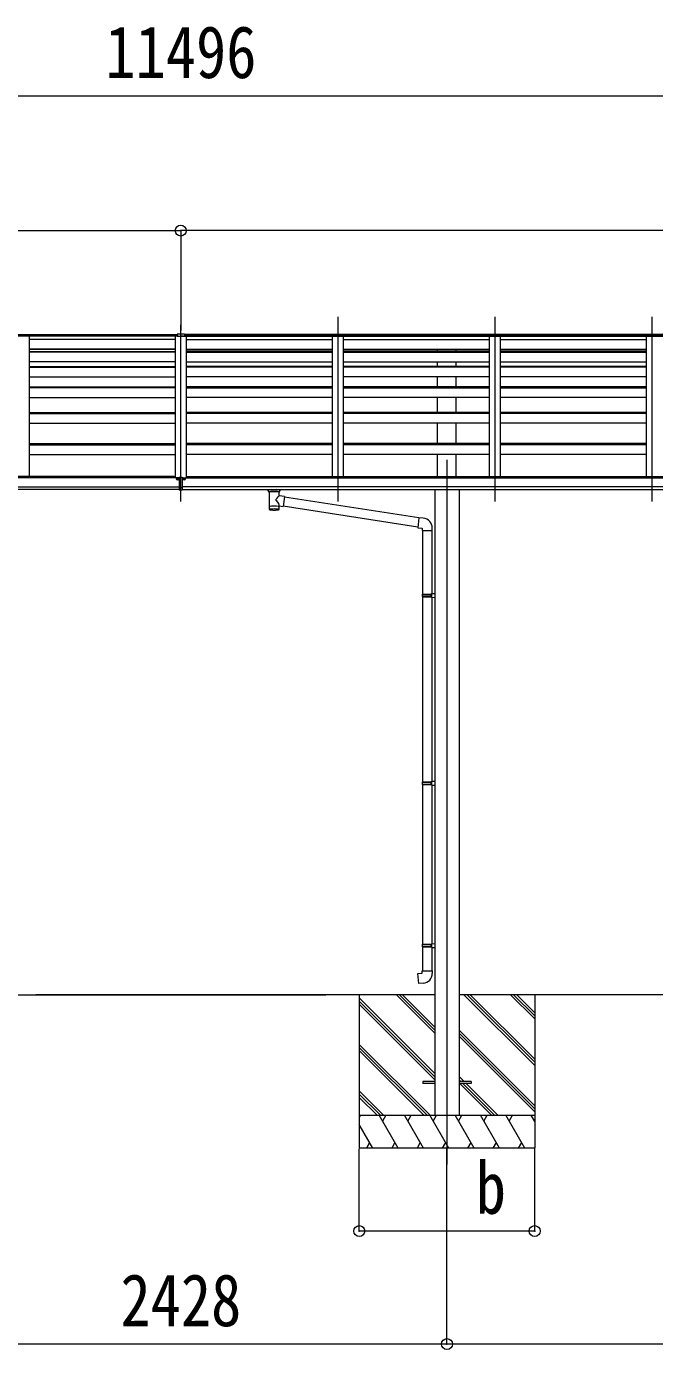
# Model space of a CAD drawing. Units: millimetres at full size. Extents: x -13976 to 14131, y -9754 to 9646.
# Drawn here: x 4381 to 7245, y -6553 to -521 of the extents above; entities that cross this region are included whole.
import ezdxf
from ezdxf.enums import TextEntityAlignment as Align

# ---------------------------------------------------------------- set-up
doc = ezdxf.new("R2010")
doc.units = ezdxf.units.MM
doc.header["$LTSCALE"] = 50
doc.header["$PDMODE"] = 32
doc.header["$PDSIZE"] = 50
for name, color, linetype, lineweight in [('0-0_0', 7, 'Continuous', 9), ('0-1_本体', 4, 'Continuous', 9), ('0-2_部品', 7, 'Continuous', 9), ('0-3_ELV2', 7, 'Continuous', 9), ('0-8_PARTS2', 2, 'Continuous', 9), ('0-A_寸法', 6, 'Continuous', 9)]:
    doc.layers.add(name, color=color, linetype=linetype, lineweight=lineweight)
doc.styles.add('ＭＳ ゴシック', font='')
doc.styles.get('ＭＳ ゴシック').set_extended_font_data('MS Gothic')

msp = doc.modelspace()

# ---------------------------------------------------------------- linework, layer by layer
at = {"layer": '0-0_0'}
for p, q in [((3925.92, -4935.23), (5745.9, -4935.23)), ((6243.88, -4935.23), (4423.9, -4935.23)), ((5898.88, -4935.23), (5898.88, -5635.23)), ((6243.88, -5111.06), (6068.05, -4935.23)), ((6243.88, -5096.92), (6082.19, -4935.23)), ((6243.88, -5082.78), (6096.34, -4935.23)), ((9543.88, -4935.23), (6353.88, -4935.23)), ((6698.88, -5257.69), (6376.42, -4935.23)), ((6698.88, -5243.55), (6390.56, -4935.23)), ((6698.88, -5229.41), (6404.7, -4935.23)), ((6698.88, -5045.56), (6588.55, -4935.23)), ((6698.88, -5031.42), (6602.69, -4935.23)), ((6698.88, -5017.28), (6616.84, -4935.23)), ((6698.88, -4935.23), (6698.88, -5635.23)), ((6243.88, -5294.91), (5898.88, -4949.91)), ((6243.88, -5309.05), (5898.88, -4964.05)), ((6243.88, -5323.19), (5898.88, -4978.2)), ((6698.88, -5441.54), (6353.88, -5096.54)), ((6698.88, -5455.68), (6353.88, -5110.69)), ((6698.88, -5469.83), (6353.88, -5124.83)), ((6222.07, -5485.23), (5898.88, -5162.04)), ((6207.93, -5485.23), (5898.88, -5176.19)), ((6193.79, -5485.23), (5898.88, -5190.33)), ((6376.79, -5331.58), (6353.88, -5308.68)), ((6362.64, -5331.58), (6353.88, -5322.82)), ((6502.16, -5485.23), (6357.5, -5340.58)), ((6516.3, -5485.23), (6371.64, -5340.58)), ((6530.44, -5485.23), (6385.79, -5340.58)), ((6009.94, -5485.23), (5898.88, -5374.17)), ((5995.8, -5485.23), (5898.88, -5388.32)), ((5981.66, -5486.08), (5898.88, -5403.3)), ((5898.88, -5485.23), (6698.88, -5485.23)), ((5904.71, -5485.23), (5898.88, -5495.33)), ((6076.79, -5635.23), (5990.18, -5485.23)), ((6020.18, -5485.23), (6005.18, -5511.21)), ((6192.26, -5635.23), (6105.65, -5485.23)), ((6120.65, -5511.21), (6135.65, -5485.23)), ((6307.73, -5635.23), (6221.12, -5485.23)), ((6236.12, -5511.21), (6251.12, -5485.23)), ((6423.2, -5635.23), (6336.59, -5485.23)), ((6351.59, -5511.21), (6366.6, -5485.23)), ((6538.67, -5635.23), (6452.06, -5485.23)), ((6467.06, -5511.22), (6482.07, -5485.23)), ((6654.14, -5635.23), (6567.53, -5485.23)), ((6582.53, -5511.21), (6597.53, -5485.23)), ((6698.88, -5512.74), (6683, -5485.23)), ((5961.32, -5635.23), (5898.88, -5527.1)), ((5946.32, -5609.25), (5931.32, -5635.23)), ((6061.79, -5609.25), (6046.79, -5635.23)), ((6177.26, -5609.25), (6162.26, -5635.23)), ((6292.73, -5609.25), (6277.73, -5635.23)), ((6408.2, -5609.25), (6393.2, -5635.23)), ((6523.67, -5609.25), (6508.67, -5635.23)), ((6639.14, -5609.25), (6624.14, -5635.23)), ((6698.88, -5635.23), (5898.88, -5635.23))]:
    msp.add_line(p, q, dxfattribs=at)
at = {"layer": '0-1_本体'}
for p, q in [((-627.58, -1924.42), (5069.41, -1924.42)), ((5069.41, -1926), (-627.58, -1926)), ((10797.38, -1924.42), (5100.39, -1924.42)), ((5100.39, -1926), (10797.38, -1926)), ((5072.91, -1931.62), (-631.08, -1931.62)), ((5072.91, -1932.53), (-631.08, -1932.53)), ((4393.92, -1932.53), (4393.92, -2572.32)), ((5059.92, -1947.73), (4393.92, -1947.73)), ((5059.9, -1932.53), (5059.9, -2578.73)), ((5096.89, -1931.62), (10800.88, -1931.62)), ((5096.89, -1932.53), (10800.88, -1932.53)), ((5109.88, -1947.73), (5775.88, -1947.73)), ((5109.9, -1932.53), (5109.9, -2578.73)), ((5775.88, -1932.53), (5775.88, -2572.32)), ((5825.88, -1932.53), (5825.88, -2572.32)), ((5825.88, -1947.73), (6491.88, -1947.73)), ((6491.88, -1932.53), (6491.88, -2572.32)), ((6541.88, -1932.53), (6541.88, -2572.32)), ((6541.88, -1947.73), (7207.88, -1947.73)), ((7207.88, -1932.53), (7207.88, -2572.32)), ((5059.92, -1991.26), (4393.92, -1991.26)), ((5059.92, -1992.33), (4393.92, -1992.33)), ((5059.92, -1993.64), (4393.92, -1993.64)), ((4393.92, -2002.47), (5059.92, -2002.47)), ((5059.92, -2005.05), (4393.92, -2005.05)), ((5059.92, -2049.79), (4393.92, -2049.79)), ((5109.88, -1991.26), (5775.88, -1991.26)), ((5109.88, -1992.33), (5775.88, -1992.33)), ((5109.88, -1993.64), (5775.88, -1993.64)), ((5775.88, -2002.47), (5109.88, -2002.47)), ((5109.88, -2005.05), (5775.88, -2005.05)), ((5109.88, -2049.79), (5775.88, -2049.79)), ((5825.88, -1991.26), (6491.88, -1991.26)), ((5825.88, -1992.33), (6491.88, -1992.33)), ((5825.88, -1993.64), (6491.88, -1993.64)), ((6491.88, -2002.47), (5825.88, -2002.47)), ((5825.88, -2005.05), (6491.88, -2005.05)), ((5825.88, -2049.79), (6491.88, -2049.79)), ((6256.38, -2002.47), (6256.38, -1993.64)), ((6256.38, -2070.38), (6256.38, -2049.79)), ((6341.38, -2002.47), (6341.38, -1993.64)), ((6341.38, -2070.38), (6341.38, -2049.79)), ((6541.88, -1991.26), (7207.88, -1991.26)), ((6541.88, -1992.33), (7207.88, -1992.33)), ((6541.88, -1993.64), (7207.88, -1993.64)), ((7207.88, -2002.47), (6541.88, -2002.47)), ((6541.88, -2005.05), (7207.88, -2005.05)), ((6541.88, -2049.79), (7207.88, -2049.79)), ((4393.92, -2070.38), (5059.92, -2070.38)), ((4393.92, -2073.95), (5059.92, -2073.95)), ((5775.88, -2070.38), (5109.88, -2070.38)), ((5775.88, -2073.95), (5109.88, -2073.95)), ((6491.88, -2070.38), (5825.88, -2070.38)), ((6491.88, -2073.95), (5825.88, -2073.95)), ((7207.88, -2070.38), (6541.88, -2070.38)), ((7207.88, -2073.95), (6541.88, -2073.95)), ((4393.92, -2118.49), (5059.92, -2118.49)), ((4393.92, -2162.94), (5059.92, -2162.94)), ((5059.92, -2167.6), (4393.92, -2167.6)), ((5775.88, -2118.49), (5109.88, -2118.49)), ((5775.88, -2162.94), (5109.88, -2162.94)), ((5109.88, -2167.6), (5775.88, -2167.6)), ((6491.88, -2118.49), (5825.88, -2118.49)), ((6491.88, -2162.94), (5825.88, -2162.94)), ((5825.88, -2167.6), (6491.88, -2167.6)), ((6256.38, -2162.94), (6256.38, -2118.49)), ((6341.38, -2162.94), (6341.38, -2118.49)), ((7207.88, -2118.49), (6541.88, -2118.49)), ((7207.88, -2162.94), (6541.88, -2162.94)), ((6541.88, -2167.6), (7207.88, -2167.6)), ((4393.92, -2211.87), (5059.92, -2211.87)), ((5775.88, -2211.87), (5109.88, -2211.87)), ((6491.88, -2211.87), (5825.88, -2211.87)), ((6256.38, -2280.14), (6256.38, -2211.87)), ((6341.38, -2280.14), (6341.38, -2211.87)), ((7207.88, -2211.87), (6541.88, -2211.87)), ((4393.92, -2280.14), (5059.92, -2280.14)), ((4393.92, -2285.87), (5059.92, -2285.87)), ((5775.88, -2280.14), (5109.88, -2280.14)), ((5775.88, -2285.87), (5109.88, -2285.87)), ((6491.88, -2280.14), (5825.88, -2280.14)), ((6491.88, -2285.87), (5825.88, -2285.87)), ((7207.88, -2280.14), (6541.88, -2280.14)), ((7207.88, -2285.87), (6541.88, -2285.87)), ((4393.92, -2329.81), (5059.92, -2329.81)), ((5775.88, -2329.81), (5109.88, -2329.81)), ((6491.88, -2329.81), (5825.88, -2329.81)), ((6256.38, -2421.54), (6256.38, -2329.81)), ((6341.38, -2421.54), (6341.38, -2329.81)), ((7207.88, -2329.81), (6541.88, -2329.81)), ((4393.92, -2421.54), (5059.92, -2421.54)), ((4393.92, -2428.34), (5059.92, -2428.34)), ((4393.92, -2471.89), (5059.92, -2471.89)), ((5775.88, -2421.54), (5109.88, -2421.54)), ((5775.88, -2428.34), (5109.88, -2428.34)), ((5775.88, -2471.89), (5109.88, -2471.89)), ((6491.88, -2421.54), (5825.88, -2421.54)), ((6491.88, -2428.34), (5825.88, -2428.34)), ((6491.88, -2471.89), (5825.88, -2471.89)), ((6256.38, -2572.32), (6256.38, -2471.89)), ((6341.38, -2572.32), (6341.38, -2471.89)), ((7207.88, -2421.54), (6541.88, -2421.54)), ((7207.88, -2428.34), (6541.88, -2428.34)), ((7207.88, -2471.89), (6541.88, -2471.89)), ((5078.42, -2578.73), (-636.58, -2578.73)), ((5054.92, -2572.32), (-613.08, -2572.32)), ((5054.9, -2578.73), (5054.9, -2572.32)), ((5054.9, -2578.73), (5054.9, -2572.4)), ((5091.38, -2578.73), (10806.38, -2578.73)), ((5114.88, -2572.32), (10782.88, -2572.32)), ((5114.9, -2578.73), (5114.9, -2572.32)), ((5114.9, -2578.73), (5114.9, -2572.4)), ((-636.58, -2620.33), (5078.42, -2620.33)), ((5078.42, -2632.17), (-636.58, -2632.1)), ((10806.38, -2620.33), (5091.38, -2620.33)), ((5091.38, -2632.17), (10806.38, -2632.1)), ((6243.88, -2632.16), (6243.88, -5485.23)), ((6353.88, -2632.16), (6353.88, -5485.23))]:
    msp.add_line(p, q, dxfattribs=at)
at = {"layer": '0-2_部品'}
for p, q in [((5483.38, -2638.22), (5483.38, -2632.1)), ((5487.48, -2642.72), (5487.47, -2723.01)), ((5533.28, -2660.29), (5533.28, -2642.71)), ((5537.38, -2638.22), (5537.38, -2632.1)), ((5558.5, -2664.2), (5533.28, -2660.29)), ((5533.3, -2723.01), (5533.28, -2706.38)), ((5533.28, -2706.64), (5551.48, -2709.46)), ((5558.5, -2664.2), (5551.48, -2709.46)), ((6166.28, -2803.05), (5551.75, -2707.72)), ((6169.94, -2761.12), (5558.19, -2666.21)), ((6190.8, -2762.68), (6169.97, -2760.86)), ((6185.88, -2818.43), (6231.88, -2818.43)), ((6187.88, -2818.43), (6187.88, -3108.71)), ((6229.88, -2818.43), (6229.88, -3106.15)), ((6231.88, -2818.43), (6231.88, -2807.51)), ((6185.88, -3110.71), (6186.88, -3108.71)), ((6185.88, -3110.71), (6229.88, -3110.71)), ((6185.88, -3110.71), (6185.88, -3118.71)), ((6185.88, -3118.71), (6229.88, -3118.71)), ((6185.88, -3118.71), (6186.88, -3120.71)), ((6186.88, -3108.71), (6229.88, -3108.71)), ((6186.88, -3120.71), (6229.88, -3120.71)), ((6187.88, -3120.71), (6187.88, -3964.89)), ((6225.4, -3110.71), (6224.98, -3108.71)), ((6227.88, -3106.21), (6243.88, -3105.74)), ((6227.88, -3108.21), (6227.88, -3106.21)), ((6227.88, -3108.21), (6229.88, -3108.21)), ((6227.88, -3123.21), (6227.88, -3121.21)), ((6227.88, -3123.21), (6243.88, -3123.68)), ((6229.88, -3123.27), (6229.88, -3962.34)), ((6243.88, -3105.74), (6243.88, -3123.68)), ((6185.88, -3966.89), (6186.88, -3964.89)), ((6185.88, -3966.89), (6229.88, -3966.89)), ((6185.88, -3966.89), (6185.88, -3974.89)), ((6185.88, -3974.89), (6229.88, -3974.89)), ((6185.88, -3974.89), (6186.88, -3976.89)), ((6186.88, -3964.89), (6229.88, -3964.89)), ((6186.88, -3976.89), (6229.88, -3976.89)), ((6187.88, -3976.89), (6187.88, -4705.08)), ((6225.4, -3966.89), (6224.98, -3964.89)), ((6227.88, -3962.39), (6243.88, -3961.92)), ((6227.88, -3964.39), (6227.88, -3962.39)), ((6227.88, -3964.39), (6229.88, -3964.39)), ((6227.88, -3979.39), (6227.88, -3977.39)), ((6227.88, -3979.39), (6243.88, -3979.86)), ((6229.88, -3979.45), (6229.88, -4702.52)), ((6243.88, -3961.92), (6243.88, -3979.86)), ((6185.88, -4707.08), (6186.88, -4705.08)), ((6186.88, -4705.08), (6229.88, -4705.08)), ((6225.4, -4707.08), (6224.98, -4705.08)), ((6227.88, -4702.58), (6243.88, -4702.11)), ((6227.88, -4704.58), (6227.88, -4702.58)), ((6227.88, -4704.58), (6229.88, -4704.58)), ((6243.88, -4702.11), (6243.88, -4720.05)), ((6185.88, -4707.08), (6229.88, -4707.08)), ((6185.88, -4707.08), (6185.88, -4715.08)), ((6185.88, -4715.08), (6229.88, -4715.08)), ((6185.88, -4715.08), (6186.88, -4717.08)), ((6186.88, -4717.08), (6229.88, -4717.08)), ((6187.88, -4717.08), (6187.88, -4827.08)), ((6227.88, -4719.58), (6227.88, -4717.58)), ((6227.88, -4719.58), (6243.88, -4720.05)), ((6229.88, -4719.64), (6229.88, -4827.08)), ((6185.88, -4827.08), (6231.88, -4827.08)), ((6185.88, -4837.08), (6185.88, -4827.08)), ((6231.88, -4827.08), (6231.88, -4838))]:
    msp.add_line(p, q, dxfattribs=at)
at = {"layer": '0-2_部品', "color": 4}
for p, q in [((6189.08, -5331.58), (6189.08, -5340.58)), ((6243.88, -5331.58), (6189.08, -5331.58)), ((6243.88, -5340.58), (6189.08, -5340.58)), ((6408.68, -5331.58), (6353.88, -5331.58)), ((6408.68, -5340.58), (6353.88, -5340.58)), ((6408.68, -5331.58), (6408.68, -5340.58))]:
    msp.add_line(p, q, dxfattribs=at)
at = {"layer": '0-2_部品'}
for points in [[(5483.42, -2638.28), (5483.4, -2637.92), (5483.64, -2636.96), (5484.16, -2636.08), (5484.97, -2635.24), (5486.08, -2634.44), (5487.48, -2633.72)], [(5483.42, -2638.16), (5483.4, -2638.52), (5483.64, -2639.48), (5484.16, -2640.36), (5484.97, -2641.2), (5486.08, -2642), (5487.48, -2642.72)], [(5533.28, -2633.73), (5533.51, -2633.82), (5534.87, -2634.56), (5535.98, -2635.41), (5536.74, -2636.27), (5537.2, -2637.17), (5537.37, -2638.06)], [(5533.28, -2642.71), (5533.51, -2642.61), (5534.87, -2641.88), (5535.98, -2641.03), (5536.74, -2640.17), (5537.2, -2639.27), (5537.37, -2638.38)], [(6169.97, -2760.86), (6165.96, -2806.68), (6185.88, -2808.43), (6185.88, -2818.43)], [(6225.4, -3110.71), (6225.4, -3118.71), (6224.98, -3120.71)], [(6227.88, -3121.21), (6229.88, -3121.21), (6229.88, -3108.21)], [(6225.4, -3966.89), (6225.4, -3974.89), (6224.98, -3976.89)], [(6227.88, -3977.39), (6229.88, -3977.39), (6229.88, -3964.39)], [(6227.88, -4717.58), (6229.88, -4717.58), (6229.88, -4704.58)], [(6225.4, -4707.08), (6225.4, -4715.08), (6224.98, -4717.08)], [(6190.8, -4882.83), (6169.97, -4884.65), (6165.96, -4838.83), (6185.88, -4837.08)]]:
    msp.add_lwpolyline(points, dxfattribs=at)
for centre, radius, start, end in [((5500.45, -2683.44), 51.38, 92.46126, 104.61963), ((5520.34, -2683.44), 51.38, 75.38037, 87.53874), ((6186.88, -2807.51), 45, 0, 85), ((6186.88, -4838), 45, 275, 0)]:
    msp.add_arc(centre, radius, start, end, dxfattribs=at)
for centre, major_axis, ratio, start_param, end_param in [((5510.38, -2643.91), (-22.91, -0.42), 0.072511, 4.711586, 6.2823824), ((5510.41, -2642.28), (-22.91, -0.42), 0.072511, 4.711586, 6.2823824), ((5510.36, -2642.29), (22.92, -0.42), 0.07247, 0.0008089, 1.5716053), ((5510.36, -2643.91), (22.92, -0.42), 0.07247, 0.0008089, 1.5716053), ((5521.38, -2638.22), (16, 0), 0.361356, 0, 0.0194874), ((5521.38, -2638.22), (16, 0), 0.361356, 6.2636979, 6.2831853), ((5510.38, -2710.57), (22.91, 0), 0.122865, 6.2831853, 9.424778), ((5510.38, -2679.84), (-22.81, 26.62), 0.234429, 3.1563334, 4.5976381), ((5512.94, -2682.49), (20.32, 22.25), 0.045535, 4.9756507, 6.2441899), ((5510.38, -2723.01), (22.92, 0), 0.101955, 6.2829723, 9.4248207), ((5510.38, -2723.01), (22.92, 0), 0.101955, 3.1415499, 6.2833984)]:
    msp.add_ellipse(centre, major_axis=major_axis, ratio=ratio, start_param=start_param, end_param=end_param, dxfattribs=at)
at = {"layer": '0-3_ELV2'}
for p, q in [((5084.9, -1922.42), (5068.4, -1923.43)), ((5084.9, -1923.19), (5068.4, -1924.2)), ((5068.4, -1923.43), (5068.4, -1932.66)), ((5084.9, -1923.92), (5068.4, -1924.92)), ((5084.9, -1924.31), (5068.4, -1925.18)), ((5101.4, -1923.43), (5084.9, -1922.42)), ((5101.4, -1924.2), (5084.9, -1923.19)), ((5101.4, -1924.92), (5084.9, -1923.92)), ((5084.9, -1932.19), (5084.9, -1924.31)), ((5101.4, -1925.18), (5084.9, -1924.31)), ((5101.4, -1923.43), (5101.4, -1932.66)), ((5075.64, -1933.01), (5084.9, -1933.13)), ((5094.16, -1933.01), (5084.9, -1933.13)), ((5070.43, -2583.99), (5070.43, -2585.64)), ((5070.43, -2584.89), (5071.43, -2584.89)), ((5071.43, -2585.64), (5071.43, -2583.99)), ((5072.43, -2584.74), (5073.43, -2584.74)), ((5078.4, -2576.31), (5078.4, -2635.17)), ((5097.37, -2584.74), (5096.37, -2584.74)), ((5098.37, -2583.99), (5098.37, -2585.64)), ((5098.37, -2584.89), (5099.37, -2584.89)), ((5099.37, -2585.64), (5099.37, -2583.99)), ((5078.4, -2622.01), (5091.4, -2622.01))]:
    msp.add_line(p, q, dxfattribs=at)
for points in [[(5084.9, -1924.31), (5084.9, -1923.92), (5084.9, -1923.19), (5084.9, -1922.42)], [(5068.4, -1931.99), (5084.9, -1932.19), (5101.4, -1931.99)], [(5069.43, -2583.84), (5068.43, -2583.84), (5068.43, -2584.74), (5069.43, -2584.74)], [(5071.43, -2582.94), (5071.43, -2582.04), (5070.43, -2582.04), (5070.43, -2582.94)], [(5070.43, -2585.64), (5070.43, -2586.54), (5071.43, -2586.54), (5071.43, -2585.64)], [(5073.43, -2584.74), (5073.43, -2583.84), (5072.43, -2583.84)], [(5078.4, -2576.31), (5091.4, -2576.31), (5091.4, -2635.17), (5078.4, -2635.17)], [(5096.37, -2584.74), (5096.37, -2583.84), (5097.37, -2583.84)], [(5098.37, -2582.94), (5098.37, -2582.04), (5099.37, -2582.04), (5099.37, -2582.94)], [(5099.37, -2585.64), (5099.37, -2586.54), (5098.37, -2586.54), (5098.37, -2585.64)], [(5100.37, -2583.84), (5101.37, -2583.84), (5101.37, -2584.74), (5100.37, -2584.74)]]:
    msp.add_lwpolyline(points, dxfattribs=at)
for centre, major_axis, ratio, start_param, end_param in [((5068.56, -1932.42), (8.19, -0.54), 0.030654, 4.6941949, 5.7567039), ((5101.23, -1932.42), (8.19, 0.54), 0.030654, 3.6680741, 4.730583), ((5070.93, -2584.29), (5.9, 0), 0.9, 6.2831853, 9.424778), ((5069.43, -2582.94), (-1, 0), 0.9, 1.5707963, 3.1415927), ((5069.43, -2585.64), (1, 0), 0.9, 6.2831853, 7.8539816), ((5069.43, -2583.99), (1, 0), 0.9, 6.2831853, 6.9023328), ((5072.43, -2582.94), (1, 0), 0.9, 3.1415927, 4.712389), ((5072.43, -2583.99), (-1, 0), 0.9, 5.6640378, 6.2831853), ((5072.43, -2585.64), (-1, 0), 0.9, 4.712389, 6.2831853), ((5098.87, -2584.29), (-5.9, 0), 0.9, 3.1415927, 6.2831853), ((5097.37, -2582.94), (-1, 0), 0.9, 1.5707963, 3.1415927), ((5097.37, -2585.64), (1, 0), 0.9, 6.2831853, 7.8539816), ((5097.37, -2583.99), (1, 0), 0.9, 6.2831853, 6.9023328), ((5100.37, -2582.94), (1, 0), 0.9, 3.1415927, 4.712389), ((5100.37, -2583.99), (-1, 0), 0.9, 5.6640378, 6.2831853), ((5100.37, -2585.64), (-1, 0), 0.9, 4.712389, 6.2831853)]:
    msp.add_ellipse(centre, major_axis=major_axis, ratio=ratio, start_param=start_param, end_param=end_param, dxfattribs=at)
for centre, major_axis in [((5070.93, -2583.99), (5.9, 0)), ((5098.87, -2583.99), (-5.9, 0))]:
    msp.add_ellipse(centre, major_axis=major_axis, ratio=0.9, dxfattribs=at)
at = {"layer": '0-8_PARTS2'}
for p, q in [((5800.88, -1844.45), (5800.88, -2686)), ((6516.88, -1844.45), (6516.88, -2686)), ((7232.88, -1844.45), (7232.88, -2686)), ((5084.9, -2686), (5084.9, -1881.75)), ((5084.9, -2686), (5084.9, -1881.75)), ((6298.88, -2497.2), (6298.88, -5708.76))]:
    msp.add_line(p, q, dxfattribs=at)
at = {"layer": '0-A_寸法'}
for p, q in [((-663.12, -837.45), (10832.87, -837.45)), ((-643.08, -1451.34), (5084.9, -1451.34)), ((5084.9, -1451.34), (5084.9, -1906.91)), ((5084.9, -1451.34), (5084.9, -1906.91)), ((10812.88, -1451.34), (5084.9, -1451.34)), ((5898.88, -6013.12), (5898.88, -5638.72)), ((6298.88, -6528.11), (6298.88, -5638.72)), ((6698.88, -6013.12), (6698.88, -5638.72)), ((6698.88, -6013.12), (5898.88, -6013.12)), ((6298.88, -6528.11), (3870.92, -6528.11)), ((9598.88, -6528.11), (6298.88, -6528.11))]:
    msp.add_line(p, q, dxfattribs=at)
for p in [(5084.9, -1451.34), (5084.9, -1451.34), (5898.88, -6013.12), (6698.88, -6013.12), (6298.88, -6528.11)]:
    msp.add_point(p, dxfattribs=at)

# ---------------------------------------------------------------- texts
at = {"layer": '0-A_寸法', "color": 7, "style": 'ＭＳ ゴシック', "width": 0.85}
for s, p in [('11496', (4741.12, -827.45)), ('b', (6430.13, -6005.12)), ('2428', (4809.9, -6518.11))]:
    msp.add_text(s, height=238.3, dxfattribs=at).set_placement(p, align=Align.BOTTOM_LEFT)

doc.saveas('drawing.dxf')
